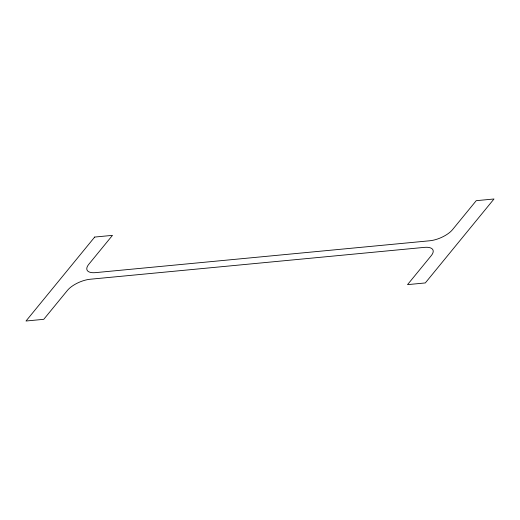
<?xml version="1.0" encoding="UTF-8"?>
<svg xmlns="http://www.w3.org/2000/svg" width="520" height="520" viewBox="0 0 520 520"><rect width="100%" height="100%" fill="white"/><g stroke="black" fill="none" stroke-linecap="round" stroke-linejoin="round"><path stroke-width="0.78" d="M94.698 237.055L26 321.016L43.764 319.319L67.464 290.355A18.031 7.365 -23.2 0 1 90.24 279.233L424.346 247.377A18.031 7.365 -23.2 0 1 431.236 255.671L407.537 284.635L425.301 282.945L494 198.984L476.236 200.681L452.537 229.645A18.031 7.365 -23.2 0 1 429.76 240.767L95.654 272.623A18.031 7.365 -23.2 0 1 88.764 264.329L112.463 235.365L94.698 237.055"/></g></svg>
